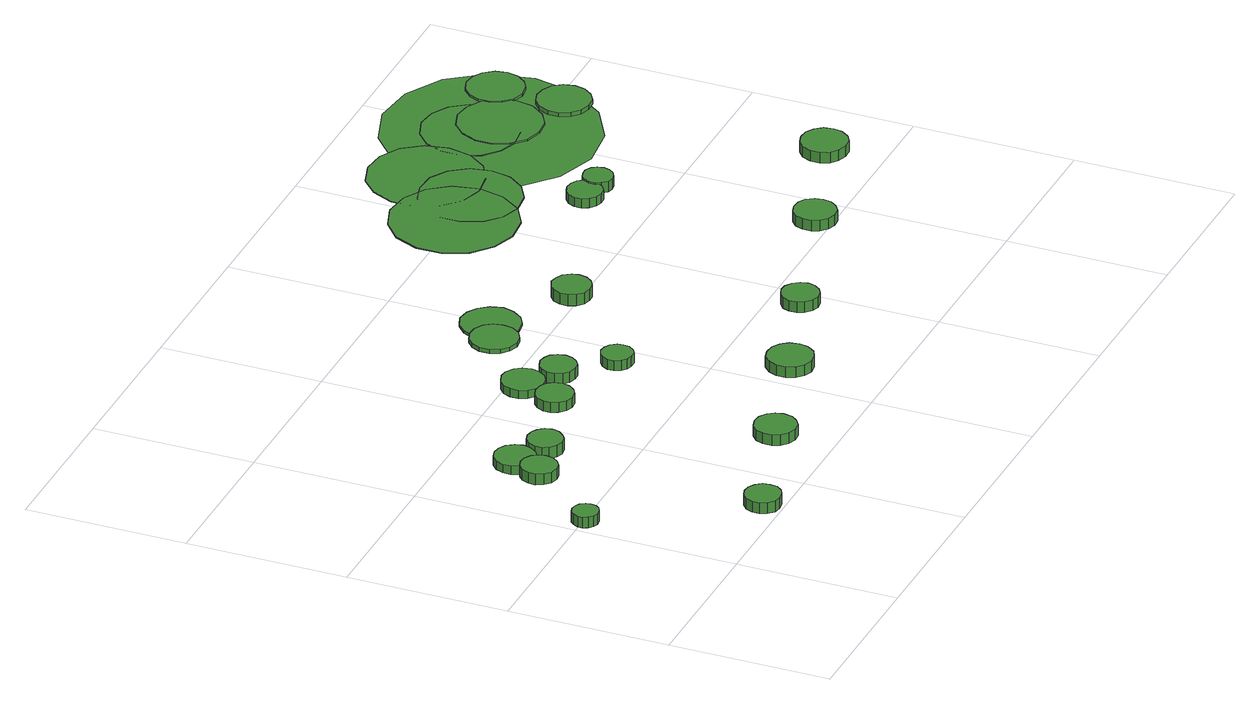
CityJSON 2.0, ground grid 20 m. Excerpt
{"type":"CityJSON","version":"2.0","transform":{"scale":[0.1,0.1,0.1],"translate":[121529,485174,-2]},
"CityObjects":{
"tree1":{"type":"SolitaryVegetationObject","attributes":{"function":"something"},"geometry":[{"type":"MultiSurface","lod":"1","boundaries":[[[0,1,2,3,4,5,6,7,8,9,10,11,12,13,14]],[[15,16,17,18,19,20,21,22,23,24,25,26,27,28,29]],[[0,29,28,1]],[[1,28,27,2]],[[2,27,26,3]],[[3,26,25,4]],[[4,25,24,5]],[[5,24,23,6]],[[6,23,22,7]],[[7,22,21,8]],[[8,21,20,9]],[[9,20,19,10]],[[10,19,18,11]],[[11,18,17,12]],[[12,17,16,13]],[[13,16,15,14]],[[14,15,29,0]]]}]},
"tree2":{"type":"SolitaryVegetationObject","attributes":{"function":"something"}},
"tree3":{"type":"SolitaryVegetationObject","attributes":{"function":"something"},"geometry":[{"type":"MultiSurface","lod":"1","boundaries":[[[30,31,32,33,34,35,36,37,38,39,40,41,42,43,44]],[[45,46,47,48,49,50,51,52,53,54,55,56,57,58,59]],[[30,59,58,31]],[[31,58,57,32]],[[32,57,56,33]],[[33,56,55,34]],[[34,55,54,35]],[[35,54,53,36]],[[36,53,52,37]],[[37,52,51,38]],[[38,51,50,39]],[[39,50,49,40]],[[40,49,48,41]],[[41,48,47,42]],[[42,47,46,43]],[[43,46,45,44]],[[44,45,59,30]]]}]},
"tree4":{"type":"SolitaryVegetationObject","attributes":{"function":"something"}},
"tree5":{"type":"SolitaryVegetationObject","attributes":{"function":"something"},"geometry":[{"type":"MultiSurface","lod":"1","boundaries":[[[60,61,62,63,64,65,66,67,68,69,70,71,72,73,74]],[[75,76,77,78,79,80,81,82,83,84,85,86,87,88,89]],[[60,89,88,61]],[[61,88,87,62]],[[62,87,86,63]],[[63,86,85,64]],[[64,85,84,65]],[[65,84,83,66]],[[66,83,82,67]],[[67,82,81,68]],[[68,81,80,69]],[[69,80,79,70]],[[70,79,78,71]],[[71,78,77,72]],[[72,77,76,73]],[[73,76,75,74]],[[74,75,89,60]]]}]},
"tree6":{"type":"SolitaryVegetationObject","attributes":{"function":"something"},"geometry":[{"type":"MultiSurface","lod":"1","boundaries":[[[90,91,92,93,94,95,96,97,98,99,100,101,102,103,104]],[[105,106,107,108,109,110,111,112,113,114,115,116,117,118,119]],[[90,119,118,91]],[[91,118,117,92]],[[92,117,116,93]],[[93,116,115,94]],[[94,115,114,95]],[[95,114,113,96]],[[96,113,112,97]],[[97,112,111,98]],[[98,111,110,99]],[[99,110,109,100]],[[100,109,108,101]],[[101,108,107,102]],[[102,107,106,103]],[[103,106,105,104]],[[104,105,119,90]]]}]},
"tree7":{"type":"SolitaryVegetationObject","attributes":{"function":"something"},"geometry":[{"type":"MultiSurface","lod":"1","boundaries":[[[120,121,122,123,124,125,126,127,128,129,130,131,132,133,134]],[[135,136,137,138,139,140,141,142,143,144,145,146,147,148,149]],[[120,149,148,121]],[[121,148,147,122]],[[122,147,146,123]],[[123,146,145,124]],[[124,145,144,125]],[[125,144,143,126]],[[126,143,142,127]],[[127,142,141,128]],[[128,141,140,129]],[[129,140,139,130]],[[130,139,138,131]],[[131,138,137,132]],[[132,137,136,133]],[[133,136,135,134]],[[134,135,149,120]]]}]},
"tree8":{"type":"SolitaryVegetationObject","attributes":{"function":"something"},"geometry":[{"type":"MultiSurface","lod":"1","boundaries":[[[150,151,152,153,154,155,156,157,158,159,160,161,162,163,164]],[[165,166,167,168,169,170,171,172,173,174,175,176,177,178,179]],[[150,179,178,151]],[[151,178,177,152]],[[152,177,176,153]],[[153,176,175,154]],[[154,175,174,155]],[[155,174,173,156]],[[156,173,172,157]],[[157,172,171,158]],[[158,171,170,159]],[[159,170,169,160]],[[160,169,168,161]],[[161,168,167,162]],[[162,167,166,163]],[[163,166,165,164]],[[164,165,179,150]]]}]},
"tree9":{"type":"SolitaryVegetationObject","attributes":{"function":"something"},"geometry":[{"type":"MultiSurface","lod":"1","boundaries":[[[180,181,182,183,184,185,186,187,188,189,190,191,192,193,194]],[[195,196,197,198,199,200,201,202,203,204,205,206,207,208,209]],[[180,209,208,181]],[[181,208,207,182]],[[182,207,206,183]],[[183,206,205,184]],[[184,205,204,185]],[[185,204,203,186]],[[186,203,202,187]],[[187,202,201,188]],[[188,201,200,189]],[[189,200,199,190]],[[190,199,198,191]],[[191,198,197,192]],[[192,197,196,193]],[[193,196,195,194]],[[194,195,209,180]]]}]},
"tree10":{"type":"SolitaryVegetationObject","attributes":{"function":"something"},"geometry":[{"type":"MultiSurface","lod":"1","boundaries":[[[210,211,212,213,214,215,216,217,218,219,220,221,222,223,224]],[[225,226,227,228,229,230,231,232,233,234,235,236,237,238,239]],[[210,239,238,211]],[[211,238,237,212]],[[212,237,236,213]],[[213,236,235,214]],[[214,235,234,215]],[[215,234,233,216]],[[216,233,232,217]],[[217,232,231,218]],[[218,231,230,219]],[[219,230,229,220]],[[220,229,228,221]],[[221,228,227,222]],[[222,227,226,223]],[[223,226,225,224]],[[224,225,239,210]]]}]},
"tree11":{"type":"SolitaryVegetationObject","attributes":{"function":"something"},"geometry":[{"type":"MultiSurface","lod":"1","boundaries":[[[240,241,242,243,244,245,246,247,248,249,250,251,252,253,254]],[[255,256,257,258,259,260,261,262,263,264,265,266,267,268,269]],[[240,269,268,241]],[[241,268,267,242]],[[242,267,266,243]],[[243,266,265,244]],[[244,265,264,245]],[[245,264,263,246]],[[246,263,262,247]],[[247,262,261,248]],[[248,261,260,249]],[[249,260,259,250]],[[250,259,258,251]],[[251,258,257,252]],[[252,257,256,253]],[[253,256,255,254]],[[254,255,269,240]]]}]},
"tree12":{"type":"SolitaryVegetationObject","attributes":{"function":"something"},"geometry":[{"type":"MultiSurface","lod":"1","boundaries":[[[270,271,272,273,274,275,276,277,278,279,280,281,282,283,284]],[[285,286,287,288,289,290,291,292,293,294,295,296,297,298,299]],[[270,299,298,271]],[[271,298,297,272]],[[272,297,296,273]],[[273,296,295,274]],[[274,295,294,275]],[[275,294,293,276]],[[276,293,292,277]],[[277,292,291,278]],[[278,291,290,279]],[[279,290,289,280]],[[280,289,288,281]],[[281,288,287,282]],[[282,287,286,283]],[[283,286,285,284]],[[284,285,299,270]]]}]},
"tree13":{"type":"SolitaryVegetationObject","attributes":{"function":"something"},"geometry":[{"type":"MultiSurface","lod":"1","boundaries":[[[300,301,302,303,304,305,306,307,308,309,310,311,312,313,314]],[[315,316,317,318,319,320,321,322,323,324,325,326,327,328,329]],[[300,329,328,301]],[[301,328,327,302]],[[302,327,326,303]],[[303,326,325,304]],[[304,325,324,305]],[[305,324,323,306]],[[306,323,322,307]],[[307,322,321,308]],[[308,321,320,309]],[[309,320,319,310]],[[310,319,318,311]],[[311,318,317,312]],[[312,317,316,313]],[[313,316,315,314]],[[314,315,329,300]]]}]},
"tree14":{"type":"SolitaryVegetationObject","attributes":{"function":"something"}},
"tree15":{"type":"SolitaryVegetationObject","attributes":{"function":"something"},"geometry":[{"type":"MultiSurface","lod":"1","boundaries":[[[330,331,332,333,334,335,336,337,338,339,340,341,342,343,344]],[[345,346,347,348,349,350,351,352,353,354,355,356,357,358,359]],[[330,359,358,331]],[[331,358,357,332]],[[332,357,356,333]],[[333,356,355,334]],[[334,355,354,335]],[[335,354,353,336]],[[336,353,352,337]],[[337,352,351,338]],[[338,351,350,339]],[[339,350,349,340]],[[340,349,348,341]],[[341,348,347,342]],[[342,347,346,343]],[[343,346,345,344]],[[344,345,359,330]]]}]},
"tree16":{"type":"SolitaryVegetationObject","attributes":{"function":"something"}},
"tree17":{"type":"SolitaryVegetationObject","attributes":{"function":"something"},"geometry":[{"type":"MultiSurface","lod":"1","boundaries":[[[360,361,362,363,364,365,366,367,368,369,370,371,372,373,374]],[[375,376,377,378,379,380,381,382,383,384,385,386,387,388,389]],[[360,389,388,361]],[[361,388,387,362]],[[362,387,386,363]],[[363,386,385,364]],[[364,385,384,365]],[[365,384,383,366]],[[366,383,382,367]],[[367,382,381,368]],[[368,381,380,369]],[[369,380,379,370]],[[370,379,378,371]],[[371,378,377,372]],[[372,377,376,373]],[[373,376,375,374]],[[374,375,389,360]]]}]},
"tree18":{"type":"SolitaryVegetationObject","attributes":{"function":"something"}},
"tree19":{"type":"SolitaryVegetationObject","attributes":{"function":"something"}},
"tree20":{"type":"SolitaryVegetationObject","attributes":{"function":"something"},"geometry":[{"type":"MultiSurface","lod":"1","boundaries":[[[390,391,392,393,394,395,396,397,398,399,400,401,402,403,404]],[[405,406,407,408,409,410,411,412,413,414,415,416,417,418,419]],[[390,419,418,391]],[[391,418,417,392]],[[392,417,416,393]],[[393,416,415,394]],[[394,415,414,395]],[[395,414,413,396]],[[396,413,412,397]],[[397,412,411,398]],[[398,411,410,399]],[[399,410,409,400]],[[400,409,408,401]],[[401,408,407,402]],[[402,407,406,403]],[[403,406,405,404]],[[404,405,419,390]]]}]},
"tree21":{"type":"SolitaryVegetationObject","attributes":{"function":"something"},"geometry":[{"type":"MultiSurface","lod":"1","boundaries":[[[420,421,422,423,424,425,426,427,428,429,430,431,432,433,434]],[[435,436,437,438,439,440,441,442,443,444,445,446,447,448,449]],[[420,449,448,421]],[[421,448,447,422]],[[422,447,446,423]],[[423,446,445,424]],[[424,445,444,425]],[[425,444,443,426]],[[426,443,442,427]],[[427,442,441,428]],[[428,441,440,429]],[[429,440,439,430]],[[430,439,438,431]],[[431,438,437,432]],[[432,437,436,433]],[[433,436,435,434]],[[434,435,449,420]]]}]},
"tree22":{"type":"SolitaryVegetationObject","attributes":{"function":"something"}},
"tree23":{"type":"SolitaryVegetationObject","attributes":{"function":"something"},"geometry":[{"type":"MultiSurface","lod":"1","boundaries":[[[450,451,452,453,454,455,456,457,458,459,460,461,462,463,464]],[[465,466,467,468,469,470,471,472,473,474,475,476,477,478,479]],[[450,479,478,451]],[[451,478,477,452]],[[452,477,476,453]],[[453,476,475,454]],[[454,475,474,455]],[[455,474,473,456]],[[456,473,472,457]],[[457,472,471,458]],[[458,471,470,459]],[[459,470,469,460]],[[460,469,468,461]],[[461,468,467,462]],[[462,467,466,463]],[[463,466,465,464]],[[464,465,479,450]]]}]},
"tree24":{"type":"SolitaryVegetationObject","attributes":{"function":"something"}},
"tree25":{"type":"SolitaryVegetationObject","attributes":{"function":"something"}},
"tree26":{"type":"SolitaryVegetationObject","attributes":{"function":"something"},"geometry":[{"type":"MultiSurface","lod":"1","boundaries":[[[480,481,482,483,484,485,486,487,488,489,490,491,492,493,494]],[[495,496,497,498,499,500,501,502,503,504,505,506,507,508,509]],[[480,509,508,481]],[[481,508,507,482]],[[482,507,506,483]],[[483,506,505,484]],[[484,505,504,485]],[[485,504,503,486]],[[486,503,502,487]],[[487,502,501,488]],[[488,501,500,489]],[[489,500,499,490]],[[490,499,498,491]],[[491,498,497,492]],[[492,497,496,493]],[[493,496,495,494]],[[494,495,509,480]]]}]},
"tree27":{"type":"SolitaryVegetationObject","attributes":{"function":"something"},"geometry":[{"type":"MultiSurface","lod":"1","boundaries":[[[510,511,512,513,514,515,516,517,518,519,520,463,521,522,523]],[[524,525,526,466,527,528,529,530,531,532,533,534,535,536,537]],[[510,537,536,511]],[[511,536,535,512]],[[512,535,534,513]],[[513,534,533,514]],[[514,533,532,515]],[[515,532,531,516]],[[516,531,530,517]],[[517,530,529,518]],[[518,529,528,519]],[[519,528,527,520]],[[520,527,466,463]],[[463,466,526,521]],[[521,526,525,522]],[[522,525,524,523]],[[523,524,537,510]]]}]},
"tree28":{"type":"SolitaryVegetationObject","attributes":{"function":"something"},"geometry":[{"type":"MultiSurface","lod":"1","boundaries":[[[538,539,540,541,542,543,544,545,546,547,548,549,550,551,552]],[[553,554,555,556,557,558,559,560,561,562,563,564,565,566,567]],[[538,567,566,539]],[[539,566,565,540]],[[540,565,564,541]],[[541,564,563,542]],[[542,563,562,543]],[[543,562,561,544]],[[544,561,560,545]],[[545,560,559,546]],[[546,559,558,547]],[[547,558,557,548]],[[548,557,556,549]],[[549,556,555,550]],[[550,555,554,551]],[[551,554,553,552]],[[552,553,567,538]]]}]},
"tree29":{"type":"SolitaryVegetationObject","attributes":{"function":"something"}},
"tree30":{"type":"SolitaryVegetationObject","attributes":{"function":"something"},"geometry":[{"type":"MultiSurface","lod":"1","boundaries":[[[568,569,570,571,572,573,574,575,576,577,578,579,580,581,582]],[[583,584,585,586,587,588,589,590,591,592,593,594,595,596,597]],[[568,597,596,569]],[[569,596,595,570]],[[570,595,594,571]],[[571,594,593,572]],[[572,593,592,573]],[[573,592,591,574]],[[574,591,590,575]],[[575,590,589,576]],[[576,589,588,577]],[[577,588,587,578]],[[578,587,586,579]],[[579,586,585,580]],[[580,585,584,581]],[[581,584,583,582]],[[582,583,597,568]]]}]},
"tree31":{"type":"SolitaryVegetationObject","attributes":{"function":"something"},"geometry":[{"type":"MultiSurface","lod":"1","boundaries":[[[598,599,600,601,602,603,604,605,606,607,608,609,610,611,612]],[[613,614,615,616,617,618,619,620,621,622,623,624,625,626,627]],[[598,627,626,599]],[[599,626,625,600]],[[600,625,624,601]],[[601,624,623,602]],[[602,623,622,603]],[[603,622,621,604]],[[604,621,620,605]],[[605,620,619,606]],[[606,619,618,607]],[[607,618,617,608]],[[608,617,616,609]],[[609,616,615,610]],[[610,615,614,611]],[[611,614,613,612]],[[612,613,627,598]]]}]},
"tree32":{"type":"SolitaryVegetationObject","attributes":{"function":"something"}},
"tree33":{"type":"SolitaryVegetationObject","attributes":{"function":"something"}},
"tree34":{"type":"SolitaryVegetationObject","attributes":{"function":"something"},"geometry":[{"type":"MultiSurface","lod":"1","boundaries":[[[628,629,630,631,632,633,634,635,636,637,638,639,640,641,642]],[[643,644,645,646,647,648,649,650,651,652,653,654,655,656,657]],[[628,657,656,629]],[[629,656,655,630]],[[630,655,654,631]],[[631,654,653,632]],[[632,653,652,633]],[[633,652,651,634]],[[634,651,650,635]],[[635,650,649,636]],[[636,649,648,637]],[[637,648,647,638]],[[638,647,646,639]],[[639,646,645,640]],[[640,645,644,641]],[[641,644,643,642]],[[642,643,657,628]]]}]},
"tree35":{"type":"SolitaryVegetationObject","attributes":{"function":"something"},"geometry":[{"type":"MultiSurface","lod":"1","boundaries":[[[658,659,660,661,662,663,664,665,666,667,668,669,670,671,672]],[[673,674,675,676,677,678,679,680,681,682,683,684,685,686,687]],[[658,687,686,659]],[[659,686,685,660]],[[660,685,684,661]],[[661,684,683,662]],[[662,683,682,663]],[[663,682,681,664]],[[664,681,680,665]],[[665,680,679,666]],[[666,679,678,667]],[[667,678,677,668]],[[668,677,676,669]],[[669,676,675,670]],[[670,675,674,671]],[[671,674,673,672]],[[672,673,687,658]]]}]},
"tree36":{"type":"SolitaryVegetationObject","attributes":{"function":"something"},"geometry":[{"type":"MultiSurface","lod":"1","boundaries":[[[688,689,690,691,692,693,694,695,696,697,698,699,700,701,702]]]}]},
"tree37":{"type":"SolitaryVegetationObject","attributes":{"function":"something"}},
"tree38":{"type":"SolitaryVegetationObject","attributes":{"function":"something"}},
"tree39":{"type":"SolitaryVegetationObject","attributes":{"function":"something"},"geometry":[{"type":"MultiSurface","lod":"1","boundaries":[[[703,704,705,706,707,708,709,710,711,712,713,714,715,716,717]],[[718,719,720,721,722,723,724,725,726,727,728,729,730,731,732]],[[703,732,731,704]],[[704,731,730,705]],[[705,730,729,706]],[[706,729,728,707]],[[707,728,727,708]],[[708,727,726,709]],[[709,726,725,710]],[[710,725,724,711]],[[711,724,723,712]],[[712,723,722,713]],[[713,722,721,714]],[[714,721,720,715]],[[715,720,719,716]],[[716,719,718,717]],[[717,718,732,703]]]}]},
"tree40":{"type":"SolitaryVegetationObject","attributes":{"function":"something"},"geometry":[{"type":"MultiSurface","lod":"1","boundaries":[[[733,734,735,736,737,738,739,740,741,742,743,744,745,746,747]],[[748,749,750,751,752,753,754,755,756,757,758,759,760,761,762]],[[733,762,761,734]],[[734,761,760,735]],[[735,760,759,736]],[[736,759,758,737]],[[737,758,757,738]],[[738,757,756,739]],[[739,756,755,740]],[[740,755,754,741]],[[741,754,753,742]],[[742,753,752,743]],[[743,752,751,744]],[[744,751,750,745]],[[745,750,749,746]],[[746,749,748,747]],[[747,748,762,733]]]}]},
"tree41":{"type":"SolitaryVegetationObject","attributes":{"function":"something"}},
"tree42":{"type":"SolitaryVegetationObject","attributes":{"function":"something"},"geometry":[{"type":"MultiSurface","lod":"1","boundaries":[[[763,764,765,766,767,768,769,770,771,772,773,774,775,776,777]],[[778,779,780,781,782,783,784,785,786,787,788,789,790,791,792]],[[763,792,791,764]],[[764,791,790,765]],[[765,790,789,766]],[[766,789,788,767]],[[767,788,787,768]],[[768,787,786,769]],[[769,786,785,770]],[[770,785,784,771]],[[771,784,783,772]],[[772,783,782,773]],[[773,782,781,774]],[[774,781,780,775]],[[775,780,779,776]],[[776,779,778,777]],[[777,778,792,763]]]}]}
},
"vertices":[
[41,198,24],[40,204,24],[36,210,24],[30,213,24],[23,214,24],[17,212,24],[12,207,24],[9,201,24],[9,195,24],[12,189,24],[17,184,24],[23,182,24],[30,183,24],[36,186,24],[40,191,24],[40,191,10],[36,186,10],[30,183,10],[23,182,10],[17,184,10],[12,189,10],[9,195,10],[9,201,10],[12,207,10],[17,212,10],[23,214,10],[30,213,10],[36,210,10],[40,204,10],[41,198,10],
[160,25,25],[159,34,25],[153,41,25],[145,46,25],[136,47,25],[127,44,25],[120,38,25],[116,29,25],[116,20,25],[120,12,25],[127,5,25],[136,3,25],[145,4,25],[153,8,25],[159,16,25],[159,16,11],[153,8,11],[145,4,11],[136,3,11],[127,5,11],[120,12,11],[116,20,11],[116,29,11],[120,38,11],[127,44,11],[136,47,11],[145,46,11],[153,41,11],[159,34,11],[160,25,11],
[123,288,24],[121,297,24],[116,304,24],[108,309,24],[99,310,24],[90,307,24],[83,301,24],[79,292,24],[79,283,24],[83,274,24],[90,268,24],[99,265,24],[108,266,24],[116,271,24],[121,278,24],[121,278,10],[116,271,10],[108,266,10],[99,265,10],[90,268,10],[83,274,10],[79,283,10],[79,292,10],[83,301,10],[90,307,10],[99,310,10],[108,309,10],[116,304,10],[121,297,10],[123,288,10],
[140,323,21],[137,333,21],[131,342,21],[122,347,21],[112,348,21],[102,345,21],[94,338,21],[90,328,21],[90,318,21],[94,308,21],[102,301,21],[112,298,21],[122,299,21],[131,304,21],[137,313,21],[137,313,10],[131,304,10],[122,299,10],[112,298,10],[102,301,10],[94,308,10],[90,318,10],[90,328,10],[94,338,10],[102,345,10],[112,348,10],[122,347,10],[131,342,10],[137,333,10],[140,323,10],
[180,304,25],[178,313,25],[172,320,25],[165,324,25],[156,325,25],[147,323,25],[140,317,25],[137,308,25],[137,299,25],[140,291,25],[147,285,25],[156,282,25],[165,283,25],[172,288,25],[178,295,25],[178,295,10],[172,288,10],[165,283,10],[156,282,10],[147,285,10],[140,291,10],[137,299,10],[137,308,10],[140,317,10],[147,323,10],[156,325,10],[165,324,10],[172,320,10],[178,313,10],[180,304,10],
[315,73,25],[313,83,25],[307,91,25],[298,97,25],[287,98,25],[277,95,25],[269,88,25],[265,78,25],[265,67,25],[269,58,25],[277,51,25],[287,47,25],[298,48,25],[307,54,25],[313,62,25],[313,62,11],[307,54,11],[298,48,11],[287,47,11],[277,51,11],[269,58,11],[265,67,11],[265,78,11],[269,88,11],[277,95,11],[287,98,11],[298,97,11],[307,91,11],[313,83,11],[315,73,11],
[284,335,23],[282,345,23],[276,353,23],[268,357,23],[258,358,23],[249,355,23],[242,349,23],[238,340,23],[238,331,23],[242,322,23],[249,315,23],[258,312,23],[268,313,23],[276,318,23],[282,326,23],[282,326,10],[276,318,10],[268,313,10],[258,312,10],[249,315,10],[242,322,10],[238,331,10],[238,340,10],[242,349,10],[249,355,10],[258,358,10],[268,357,10],[276,353,10],[282,345,10],[284,335,10],
[304,382,21],[302,393,21],[296,401,21],[286,407,21],[276,408,21],[265,404,21],[257,397,21],[253,387,21],[253,377,21],[257,367,21],[265,360,21],[276,356,21],[286,357,21],[296,363,21],[302,372,21],[302,372,10],[296,363,10],[286,357,10],[276,356,10],[265,360,10],[257,367,10],[253,377,10],[253,387,10],[257,397,10],[265,404,10],[276,408,10],[286,407,10],[296,401,10],[302,393,10],[304,382,10],
[343,356,24],[341,365,24],[336,373,24],[328,377,24],[319,378,24],[310,375,24],[303,369,24],[299,361,24],[299,352,24],[303,343,24],[310,337,24],[319,334,24],[328,335,24],[336,340,24],[341,347,24],[341,347,10],[336,340,10],[328,335,10],[319,334,10],[310,337,10],[303,343,10],[299,352,10],[299,361,10],[303,369,10],[310,375,10],[319,378,10],[328,377,10],[336,373,10],[341,365,10],[343,356,10],
[392,305,23],[391,312,23],[386,319,23],[379,323,23],[371,324,23],[364,321,23],[358,316,23],[354,309,23],[354,301,23],[358,293,23],[364,288,23],[371,286,23],[379,286,23],[386,290,23],[391,297,23],[391,297,10],[386,290,10],[379,286,10],[371,286,10],[364,288,10],[358,293,10],[354,301,10],[354,309,10],[358,316,10],[364,321,10],[371,324,10],[379,323,10],[386,319,10],[391,312,10],[392,305,10],
[469,118,25],[467,130,25],[460,139,25],[450,145,25],[438,146,25],[427,143,25],[419,135,25],[414,124,25],[414,112,25],[419,102,25],[427,94,25],[438,90,25],[450,92,25],[460,97,25],[467,107,25],[467,107,11],[460,97,11],[450,92,11],[438,90,11],[427,94,11],[419,102,11],[414,112,11],[414,124,11],[419,135,11],[427,143,11],[438,146,11],[450,145,11],[460,139,11],[467,130,11],[469,118,11],
[393,454,15],[391,466,15],[384,476,15],[373,482,15],[361,483,15],[349,479,15],[340,471,15],[335,460,15],[335,448,15],[340,436,15],[349,428,15],[361,424,15],[373,426,15],[384,432,15],[391,442,15],[391,442,10],[384,432,10],[373,426,10],[361,424,10],[349,428,10],[340,436,10],[335,448,10],[335,460,10],[340,471,10],[349,479,10],[361,483,10],[373,482,10],[384,476,10],[391,466,10],[393,454,10],
[433,471,13],[429,486,13],[420,498,13],[407,506,13],[392,508,13],[378,503,13],[367,493,13],[360,479,13],[360,464,13],[367,450,13],[378,440,13],[392,435,13],[407,437,13],[420,444,13],[429,457,13],[429,457,10],[420,444,10],[407,437,10],[392,435,10],[378,440,10],[367,450,10],[360,464,10],[360,479,10],[367,493,10],[378,503,10],[392,508,10],[407,506,10],[420,498,10],[429,486,10],[433,471,10],
[517,412,25],[515,421,25],[509,430,25],[500,434,25],[491,436,25],[481,432,25],[474,426,25],[470,417,25],[470,407,25],[474,398,25],[481,391,25],[491,388,25],[500,389,25],[509,394,25],[515,402,25],[515,402,10],[509,394,10],[500,389,10],[491,388,10],[481,391,10],[474,398,10],[470,407,10],[470,417,10],[474,426,10],[481,432,10],[491,436,10],[500,434,10],[509,430,10],[515,421,10],[517,412,10],
[601,163,25],[599,172,25],[593,180,25],[585,185,25],[576,186,25],[567,183,25],[559,176,25],[556,168,25],[556,158,25],[559,150,25],[567,143,25],[576,140,25],[585,141,25],[593,146,25],[599,154,25],[599,154,11],[593,146,11],[585,141,11],[576,140,11],[567,143,11],[559,150,11],[556,158,11],[556,168,11],[559,176,11],[567,183,11],[576,186,11],[585,185,11],[593,180,11],[599,172,11],[601,163,11],
[676,602,11],[669,634,11],[651,659,11],[623,675,11],[591,679,11],[561,669,11],[537,648,11],[524,618,11],[524,586,11],[537,557,11],[561,536,11],[591,526,11],[623,529,11],[651,545,11],[669,571,11],[669,571,10],[651,545,10],[623,529,10],[591,526,10],[561,536,10],[537,557,10],[524,586,10],[524,618,10],[537,648,10],[561,669,10],[591,679,10],[623,675,10],[651,659,10],[669,634,10],[676,602,10],
[784,221,25],[782,231,25],[776,240,25],[767,245,25],[756,246,25],[746,243,25],[738,236,25],[734,226,25],[734,215,25],[738,206,25],[746,199,25],[756,195,25],[767,196,25],[776,202,25],[782,210,25],[782,210,11],[776,202,11],[767,196,11],[756,195,11],[746,199,11],[738,206,11],[734,215,11],[734,226,11],[738,236,11],[746,243,11],[756,246,11],[767,245,11],[776,240,11],[782,231,11],[784,221,11],
[719,606,11],[714,631,11],[699,652,11],[677,665,11],[651,667,11],[627,660,11],[608,643,11],[598,619,11],[598,594,11],[608,570,11],[627,553,11],[677,548,11],[699,561,11],[714,581,11],[714,581,10],[699,561,10],[677,548,10],[627,553,10],[608,570,10],[598,594,10],[598,619,10],[608,643,10],[627,660,10],[651,667,10],[677,665,10],[699,652,10],[714,631,10],[719,606,10],
[725,484,22],[723,493,22],[718,500,22],[710,504,22],[701,505,22],[693,502,22],[686,496,22],[682,488,22],[682,479,22],[686,471,22],[693,465,22],[701,462,22],[710,463,22],[718,468,22],[723,475,22],[723,475,10],[718,468,10],[710,463,10],[701,462,10],[693,465,10],[686,471,10],[682,479,10],[682,488,10],[686,496,10],[693,502,10],[701,505,10],[710,504,10],[718,500,10],[723,493,10],[725,484,10],
[748,671,11],[742,699,11],[725,723,11],[700,737,11],[671,740,11],[643,731,11],[622,712,11],[610,685,11],[610,656,11],[622,630,11],[643,610,11],[671,601,11],[700,605,11],[725,619,11],[742,642,11],[742,642,10],[725,619,10],[700,605,10],[671,601,10],[643,610,10],[622,630,10],[610,656,10],[610,685,10],[622,712,10],[643,731,10],[671,740,10],[700,737,10],[725,723,10],[742,699,10],[748,671,10],
[755,481,24],[753,489,24],[749,495,24],[742,499,24],[735,499,24],[728,497,24],[722,492,24],[719,485,24],[719,477,24],[722,471,24],[728,465,24],[735,463,24],[742,464,24],[749,468,24],[753,474,24],[753,474,10],[749,468,10],[742,464,10],[735,463,10],[728,465,10],[722,471,10],[719,477,10],[719,485,10],[722,492,10],[728,497,10],[735,499,10],[742,499,10],[749,495,10],[753,489,10],[755,481,10],
[937,272,25],[935,284,25],[928,293,25],[918,299,25],[906,300,25],[895,297,25],[886,289,25],[881,278,25],[881,266,25],[886,255,25],[895,248,25],[906,244,25],[918,245,25],[928,251,25],[935,261,25],[935,261,11],[928,251,11],[918,245,11],[906,244,11],[895,248,11],[886,255,11],[881,266,11],[881,278,11],[886,289,11],[895,297,11],[906,300,11],[918,299,11],[928,293,11],[935,284,11],[937,272,11],
[854,664,11],[849,688,11],[834,708,11],[813,720,11],[789,723,11],[766,715,11],[748,699,11],[738,677,11],[738,652,11],[748,630,11],[766,614,11],[789,606,11],[813,609,11],[834,621,11],[849,641,11],[849,641,10],[834,621,10],[813,609,10],[789,606,10],[766,614,10],[748,630,10],[738,652,10],[738,677,10],[748,699,10],[766,715,10],[789,723,10],[813,720,10],[834,708,10],[849,688,10],[854,664,10],
[934,642,10],[923,695,10],[891,739,10],[844,766,10],[790,772,10],[739,755,10],[698,719,10],[676,669,10],[676,615,10],[698,565,10],[739,529,10],[790,512,10],[844,518,10],[891,545,10],[923,589,10],
[876,640,12],[872,661,12],[859,678,12],[841,688,12],[820,691,12],[799,684,12],[784,670,12],[775,650,12],[775,629,12],[784,610,12],[799,595,12],[820,589,12],[841,591,12],[859,602,12],[872,619,12],[872,619,10],[859,602,10],[841,591,10],[820,589,10],[799,595,10],[784,610,10],[775,629,10],[775,650,10],[784,670,10],[799,684,10],[820,691,10],[841,688,10],[859,678,10],[872,661,10],[876,640,10],
[929,590,15],[926,604,15],[918,615,15],[906,621,15],[893,623,15],[880,619,15],[870,610,15],[864,597,15],[864,584,15],[870,571,15],[880,562,15],[893,558,15],[906,559,15],[918,566,15],[926,577,15],[926,577,10],[918,566,10],[906,559,10],[893,558,10],[880,562,10],[870,571,10],[864,584,10],[864,597,10],[870,610,10],[880,619,10],[893,623,10],[906,621,10],[918,615,10],[926,604,10],[929,590,10],
[930,675,13],[927,689,13],[918,701,13],[906,708,13],[891,710,13],[877,705,13],[867,695,13],[861,682,13],[861,668,13],[867,655,13],[877,645,13],[891,640,13],[906,642,13],[918,649,13],[927,661,13],[927,661,10],[918,649,10],[906,642,10],[891,640,10],[877,645,10],[867,655,10],[861,668,10],[861,682,10],[867,695,10],[877,705,10],[891,710,10],[906,708,10],[918,701,10],[927,689,10],[930,675,10]
]}
